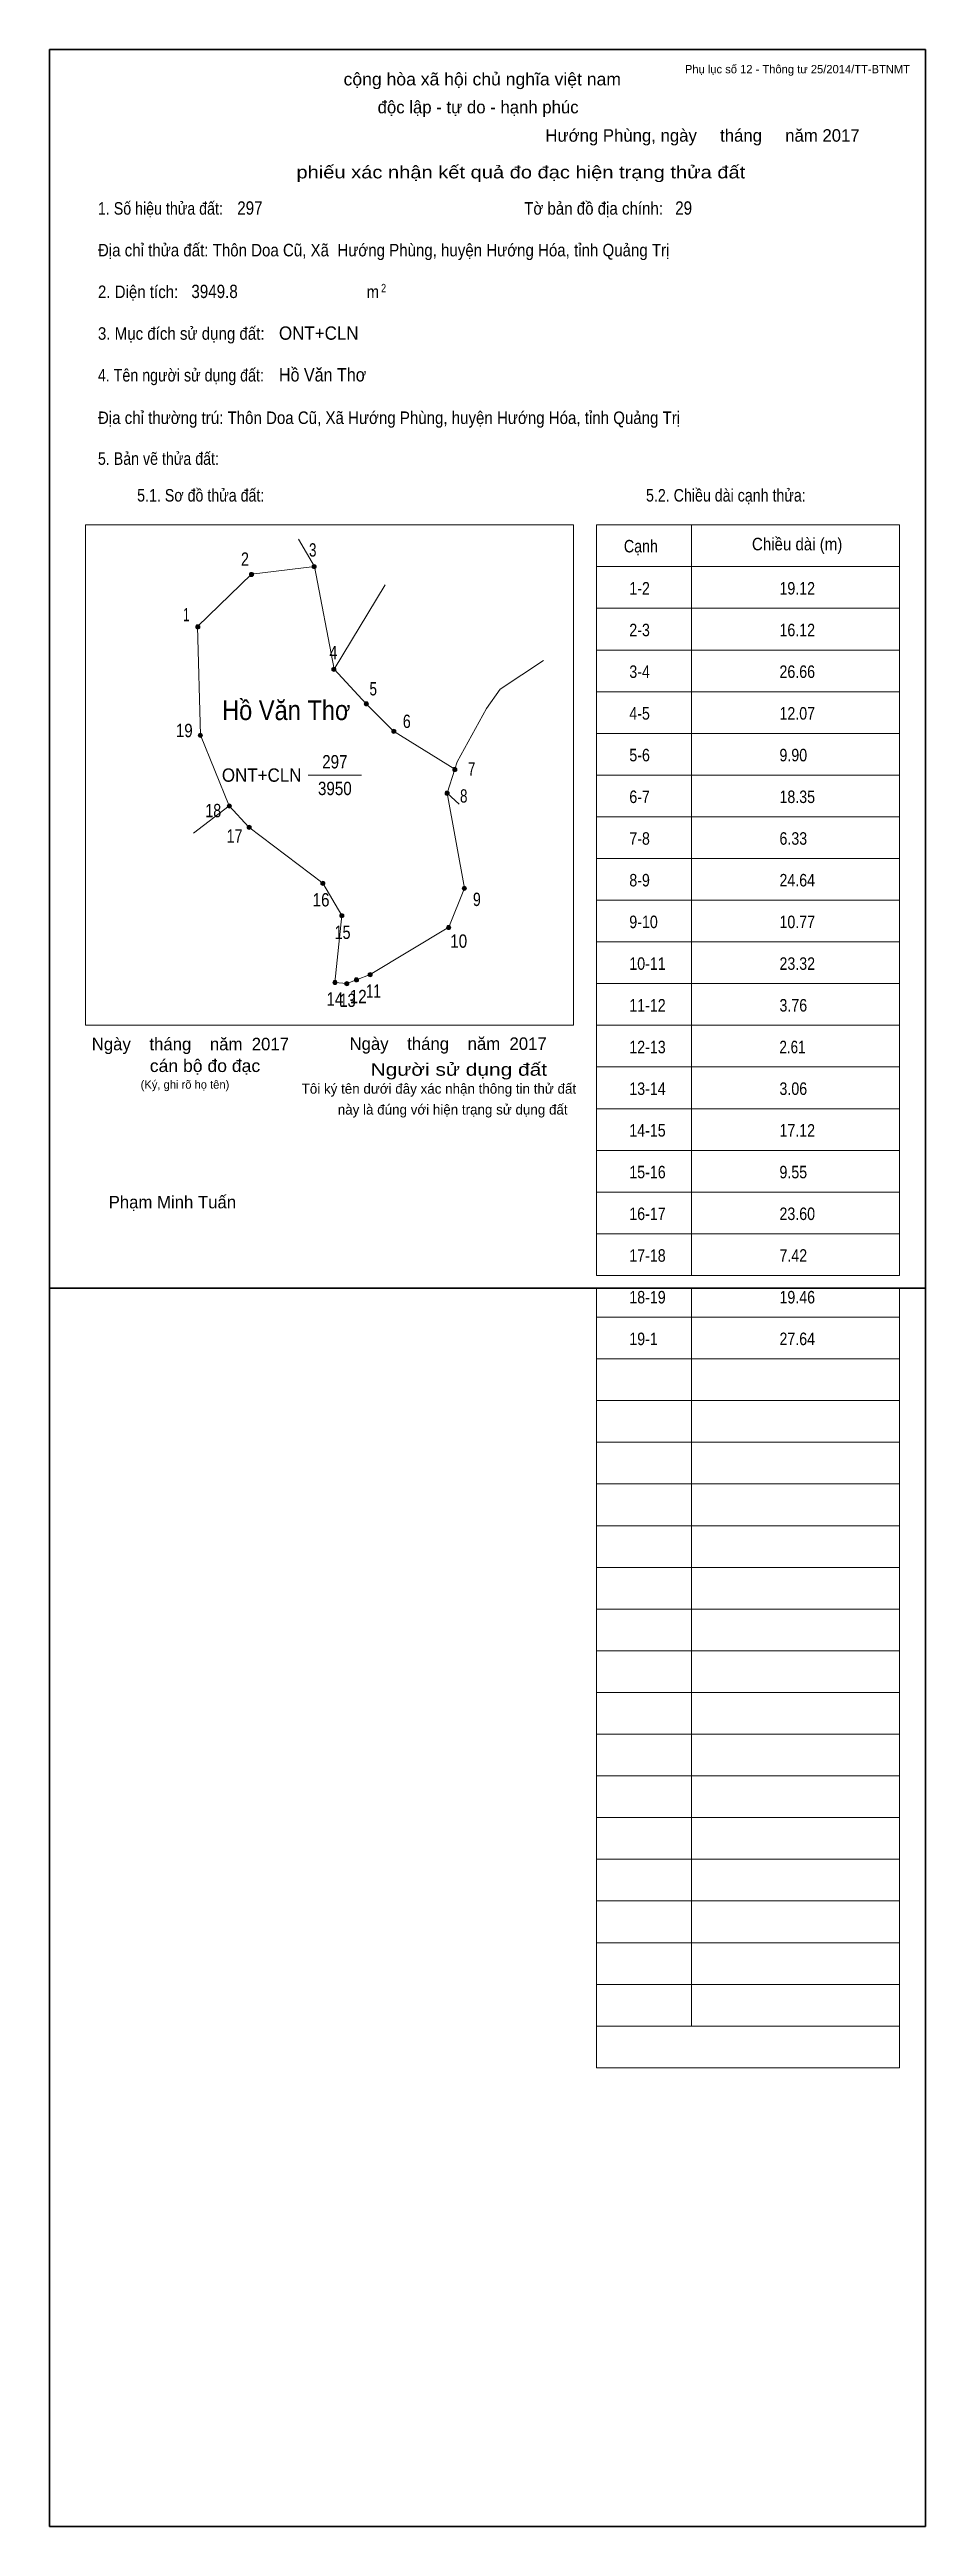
# Model space of a CAD drawing. Header units: centimetres. Extents: x 0 to 21, y -29.7 to 29.7.
import ezdxf
from ezdxf.enums import TextEntityAlignment as Align

# ---------------------------------------------------------------- set-up
doc = ezdxf.new("R2010")
doc.units = ezdxf.units.CM
doc.header["$LTSCALE"] = 0.12
for name, color, linetype in [('2', 7, 'Continuous'), ('30', 7, 'Continuous'), ('34', 7, 'Continuous')]:
    doc.layers.add(name, color=color, linetype=linetype)
for name, color, linetype, lineweight in [('32', 7, 'Continuous', 13), ('33', 7, 'Continuous', 13), ('6', 7, 'Continuous', 13), ('63', 7, 'Continuous', 13)]:
    doc.layers.add(name, color=color, linetype=linetype, lineweight=lineweight)

msp = doc.modelspace()

# ---------------------------------------------------------------- hatches: boundary and pattern name
at = {"layer": '32'}
for points in [[(6.3954, 17.3, 1), (6.2954, 17.3, 1)], [(4.89, 17.1118, 1), (4.79, 17.1118, 1)], [(3.6037, 15.8538, 1), (3.5037, 15.8538, 1)], [(6.8668, 14.8358, 1), (6.7668, 14.8358, 1)], [(7.644, 14.0078, 1), (7.544, 14.0078, 1)], [(3.6668, 13.2541, 1), (3.5668, 13.2541, 1)], [(8.3026, 13.3491, 1), (8.2026, 13.3491, 1)], [(9.7658, 12.4327, 1), (9.6658, 12.4327, 1)], [(9.5813, 11.8662, 1), (9.4813, 11.8662, 1)], [(4.3621, 11.5604, 1), (4.2621, 11.5604, 1)], [(4.8344, 11.0458, 1), (4.7344, 11.0458, 1)], [(6.6033, 9.704, 1), (6.5033, 9.704, 1)], [(9.9963, 9.5855, 1), (9.8963, 9.5855, 1)], [(7.0569, 8.9278, 1), (6.9569, 8.9278, 1)], [(9.6199, 8.6446, 1), (9.5199, 8.6446, 1)], [(6.8922, 7.3254, 1), (6.7922, 7.3254, 1)], [(7.1792, 7.3, 1), (7.0792, 7.3, 1)], [(7.4078, 7.3894, 1), (7.3078, 7.3894, 1)], [(7.7381, 7.5155, 1), (7.6381, 7.5155, 1)]]:
    msp.add_hatch(color=256, dxfattribs=at).paths.add_polyline_path(points)

# ---------------------------------------------------------------- linework, layer by layer
for centre in [(6.3454, 17.3), (4.84, 17.1118), (3.5537, 15.8538), (6.8168, 14.8358), (7.594, 14.0078), (3.6168, 13.2541), (8.2526, 13.3491), (9.7158, 12.4327), (9.5313, 11.8662), (4.3121, 11.5604), (4.7844, 11.0458), (6.5533, 9.704), (9.9463, 9.5855), (7.0069, 8.9278), (9.5699, 8.6446), (6.8422, 7.3254), (7.1292, 7.3), (7.3578, 7.3894), (7.6881, 7.5155)]:
    msp.add_circle(centre, 0.05, dxfattribs=at)
at = {"layer": '33'}
msp.add_line((6.2, 12.3), (7.48, 12.3), dxfattribs=at)
at = {"layer": '6'}
for p, q in [((6.82, 14.84), (8.05, 16.86)), ((9.53, 11.87), (9.72, 12.44)), ((3.45, 10.91), (4.31, 11.56)), ((9.82, 11.6), (9.53, 11.87))]:
    msp.add_line(p, q, dxfattribs=at)
for points in [[(5.97, 17.96), (6.35, 17.3), (6.82, 14.84)], [(4.31, 11.56), (3.62, 13.26), (3.55, 15.86), (4.84, 17.12), (6.35, 17.3)], [(9.72, 12.44), (9.77, 12.62), (10.48, 13.9), (10.8, 14.36), (11.84, 15.05)], [(6.82, 14.84), (7.59, 14.01), (8.25, 13.35), (9.72, 12.44)], [(6.84, 7.33), (7.01, 8.93), (6.55, 9.71), (4.78, 11.05), (4.31, 11.56)], [(7.69, 7.52), (9.57, 8.65), (9.95, 9.59), (9.53, 11.87)], [(6.84, 7.33), (7.13, 7.3), (7.36, 7.39), (7.69, 7.52)]]:
    msp.add_lwpolyline(points, dxfattribs=at)
at = {"layer": '63'}
for p, q in [((0.86, 18.3), (12.56, 18.3)), ((0.86, 6.3), (0.86, 18.3)), ((12.56, 6.3), (12.56, 18.3)), ((13.11, 18.3), (20.38, 18.3)), ((13.11, 0.3), (13.11, 18.3)), ((15.39, 0.3), (15.39, 18.3)), ((20.38, 0.3), (20.38, 18.3)), ((13.11, 17.3), (20.38, 17.3)), ((13.11, 16.3), (20.38, 16.3)), ((13.11, 15.3), (20.38, 15.3)), ((13.11, 14.3), (20.38, 14.3)), ((13.11, 13.3), (20.38, 13.3)), ((13.11, 12.3), (20.38, 12.3)), ((13.11, 11.3), (20.38, 11.3)), ((13.11, 10.3), (20.38, 10.3)), ((13.11, 9.3), (20.38, 9.3)), ((13.11, 8.3), (20.38, 8.3)), ((13.11, 7.3), (20.38, 7.3)), ((0.86, 6.3), (12.56, 6.3)), ((13.11, 6.3), (20.38, 6.3)), ((13.11, 5.3), (20.38, 5.3)), ((13.11, 4.3), (20.38, 4.3)), ((13.11, 3.3), (20.38, 3.3)), ((13.11, 2.3), (20.38, 2.3)), ((13.11, 1.3), (20.38, 1.3)), ((13.11, 0.3), (20.38, 0.3)), ((13.11, -18.7), (13.11, 0)), ((15.39, -17.7), (15.39, 0)), ((20.38, -18.7), (20.38, 0)), ((13.11, -0.7), (20.38, -0.7)), ((13.11, -0.7), (20.38, -0.7)), ((13.11, -1.7), (20.38, -1.7)), ((13.11, -2.7), (20.38, -2.7)), ((13.11, -3.7), (20.38, -3.7)), ((13.11, -4.7), (20.38, -4.7)), ((13.11, -5.7), (20.38, -5.7)), ((13.11, -6.7), (20.38, -6.7)), ((13.11, -7.7), (20.38, -7.7)), ((13.11, -8.7), (20.38, -8.7)), ((13.11, -9.7), (20.38, -9.7)), ((13.11, -10.7), (20.38, -10.7)), ((13.11, -11.7), (20.38, -11.7)), ((13.11, -12.7), (20.38, -12.7)), ((13.11, -13.7), (20.38, -13.7)), ((13.11, -14.7), (20.38, -14.7)), ((13.11, -15.7), (20.38, -15.7)), ((13.11, -16.7), (20.38, -16.7)), ((13.11, -17.7), (20.38, -17.7)), ((13.11, -18.7), (20.38, -18.7))]:
    msp.add_line(p, q, dxfattribs=at)
at = {"layer": '63', "lineweight": 35}
for points in [[(0, 0), (0, 29.7), (21, 29.7), (21, 0)], [(0, -29.7), (0, 0), (21, 0), (21, -29.7)]]:
    msp.add_lwpolyline(points, close=True, dxfattribs=at)

# ---------------------------------------------------------------- texts
at = {"layer": '2', "width": 0.9}
msp.add_text('Hồ Văn Thơ', height=0.4704, dxfattribs=at).set_placement((5.675, 13.62), align=Align.CENTER)
at = {"layer": '30'}
for s, width, p in [('1-2', 0.85, (13.9, 16.63)), ('19.12', 0.85, (17.5, 16.63)), ('2-3', 0.85, (13.9, 15.63)), ('16.12', 0.85, (17.5, 15.63)), ('3-4', 0.85, (13.9, 14.63)), ('26.66', 0.85, (17.5, 14.63)), ('4-5', 0.85, (13.9, 13.63)), ('12.07', 0.85, (17.5, 13.63)), ('5-6', 0.85, (13.9, 12.63)), ('9.90', 0.85, (17.5, 12.63)), ('6-7', 0.85, (13.9, 11.63)), ('18.35', 0.85, (17.5, 11.63)), ('7-8', 0.85, (13.9, 10.63)), ('6.33', 0.85, (17.5, 10.63)), ('8-9', 0.85, (13.9, 9.63)), ('24.64', 0.85, (17.5, 9.63)), ('9-10', 0.85, (13.9, 8.63)), ('10.77', 0.85, (17.5, 8.63)), ('10-11', 0.85, (13.9, 7.63)), ('23.32', 0.85, (17.5, 7.63)), ('11-12', 0.85, (13.9, 6.63)), ('3.76', 0.85, (17.5, 6.63)), ('12-13', 0.85, (13.9, 5.63)), ('2.61', 0.8, (17.5, 5.63)), ('13-14', 0.85, (13.9, 4.63)), ('3.06', 0.85, (17.5, 4.63)), ('14-15', 0.85, (13.9, 3.63)), ('17.12', 0.85, (17.5, 3.63)), ('15-16', 0.85, (13.9, 2.63)), ('9.55', 0.85, (17.5, 2.63)), ('16-17', 0.85, (13.9, 1.63)), ('23.60', 0.85, (17.5, 1.63)), ('17-18', 0.85, (13.9, 0.63)), ('7.42', 0.85, (17.5, 0.63)), ('18-19', 0.85, (13.9, -0.37)), ('19.46', 0.85, (17.5, -0.37)), ('19-1', 0.85, (13.9, -1.37)), ('27.64', 0.85, (17.5, -1.37))]:
    msp.add_text(s, height=0.3, dxfattribs=dict(at, width=width)).set_placement(p)
at = {"layer": '32'}
for s, width, p in [('3', 0.75, (6.31, 17.54)), ('2', 0.8, (4.685, 17.32)), ('1', 0.65, (3.28, 15.99)), ('4', 0.8, (6.805, 15.08)), ('5', 0.75, (7.76, 14.21)), ('6', 0.8, (8.565, 13.43)), ('19', 0.85, (3.23, 13.21)), ('7', 0.75, (10.12, 12.29)), ('8', 0.75, (9.93, 11.64)), ('18', 0.8, (3.925, 11.29)), ('17', 0.8, (4.435, 10.68)), ('16', 0.85, (6.51, 9.15)), ('9', 0.8, (10.245, 9.16)), ('15', 0.8, (7.025, 8.37)), ('10', 0.85, (9.81, 8.16)), ('12', 0.85, (7.4, 6.83)), ('11', 0.75, (7.765, 6.96)), ('14', 0.85, (6.84, 6.77)), ('13', 0.8, (7.145, 6.74))]:
    msp.add_text(s, height=0.32, dxfattribs=dict(at, width=width)).set_placement(p, align=Align.CENTER)
at = {"layer": '33', "width": 0.85}
for s, p in [('297', (6.84, 12.46)), ('3950', (6.84, 11.82))]:
    msp.add_text(s, height=0.32, dxfattribs=at).set_placement(p, align=Align.CENTER)
at = {"layer": '33', "width": 0.95}
msp.add_text('ONT+CLN', height=0.32, dxfattribs=at).set_placement((6.04, 12.14), align=Align.RIGHT)
at = {"layer": '34'}
for s, width, p in [('297', 0.85, (4.5, 25.74)), ('29', 0.85, (15, 25.74)), ('3949.8', 0.85, (3.4, 23.74)), ('ONT+CLN', 0.95, (5.5, 22.74)), ('Hồ Văn Thơ', 0.9, (5.5, 21.74))]:
    msp.add_text(s, height=0.32, dxfattribs=dict(at, width=width)).set_placement(p)
at = {"layer": '63', "width": 1.05}
msp.add_text('cộng hòa xã hội chủ nghĩa việt nam', height=0.3, dxfattribs=at).set_placement((10.375, 28.84), align=Align.CENTER)
at = {"layer": '63'}
for s, height, p in [('Phụ lục số 12 - Thông tư 25/2014/TT-BTNMT', 0.2, (20.63, 29.13)), ('Ngày    tháng    năm  2017', 0.3, (5.74, 5.7)), ('Ngày    tháng    năm  2017', 0.3, (11.92, 5.71)), ('(Ký, ghi rõ họ tên)', 0.2, (4.31, 4.78))]:
    msp.add_text(s, height=height, dxfattribs=at).set_placement(p, align=Align.RIGHT)
for s, height, p in [('độc lập - tự do - hạnh phúc', 0.3, (10.275, 28.17)), ('Hướng Phùng, ngày     tháng     năm 2017', 0.3, (15.655, 27.49)), ('Tôi ký tên dưới đây xác nhận thông tin thử đất', 0.24, (9.335, 4.66)), ('này là đúng với hiện trạng sử dụng đất', 0.24, (9.665, 4.16)), ('Phạm Minh Tuấn', 0.3, (2.945, 1.91))]:
    msp.add_text(s, height=height, dxfattribs=at).set_placement(p, align=Align.CENTER)
for s, width, p in [('phiếu xác nhận kết quả đo đạc hiện trạng thửa đất', 1.2, (16.68, 26.61)), ('cán bộ đo đạc', 1.05, (5.05, 5.18)), ('Người sử dụng đất', 1.25, (11.93, 5.09))]:
    msp.add_text(s, height=0.3, dxfattribs=dict(at, width=width)).set_placement(p, align=Align.RIGHT)
for s, height, width, p in [('1. Số hiệu thửa đất:', 0.3, 0.85, (1.16, 25.74)), ('Tờ bản đồ địa chính:', 0.3, 0.9, (11.38, 25.74)), ('Địa chỉ thửa đất: Thôn Doa Cũ, Xã  Hướng Phùng, huyện Hướng Hóa, tỉnh Quảng Trị', 0.3, 0.9, (1.16, 24.74)), ('2. Diện tích:', 0.3, 0.9, (1.16, 23.74)), ('m', 0.3, 0.9, (7.6, 23.74)), ('2', 0.2, 0.8, (7.95, 23.88)), ('3. Mục đích sử dụng đất:', 0.3, 0.9, (1.16, 22.74)), ('4. Tên người sử dụng đất:', 0.3, 0.85, (1.16, 21.74)), ('Địa chỉ thường trú: Thôn Doa Cũ, Xã Hướng Phùng, huyện Hướng Hóa, tỉnh Quảng Trị', 0.3, 0.9, (1.16, 20.72)), ('5. Bản vẽ thửa đất:', 0.3, 0.85, (1.16, 19.74)), ('5.1. Sơ đồ thửa đất:', 0.3, 0.85, (2.1, 18.86)), ('5.2. Chiều dài cạnh thửa:', 0.3, 0.85, (14.3, 18.86)), ('Cạnh', 0.3, 0.85, (13.77, 17.64)), ('Chiều dài (m)', 0.3, 0.9, (16.84, 17.69))]:
    msp.add_text(s, height=height, dxfattribs=dict(at, width=width)).set_placement(p)

doc.saveas('drawing.dxf')
